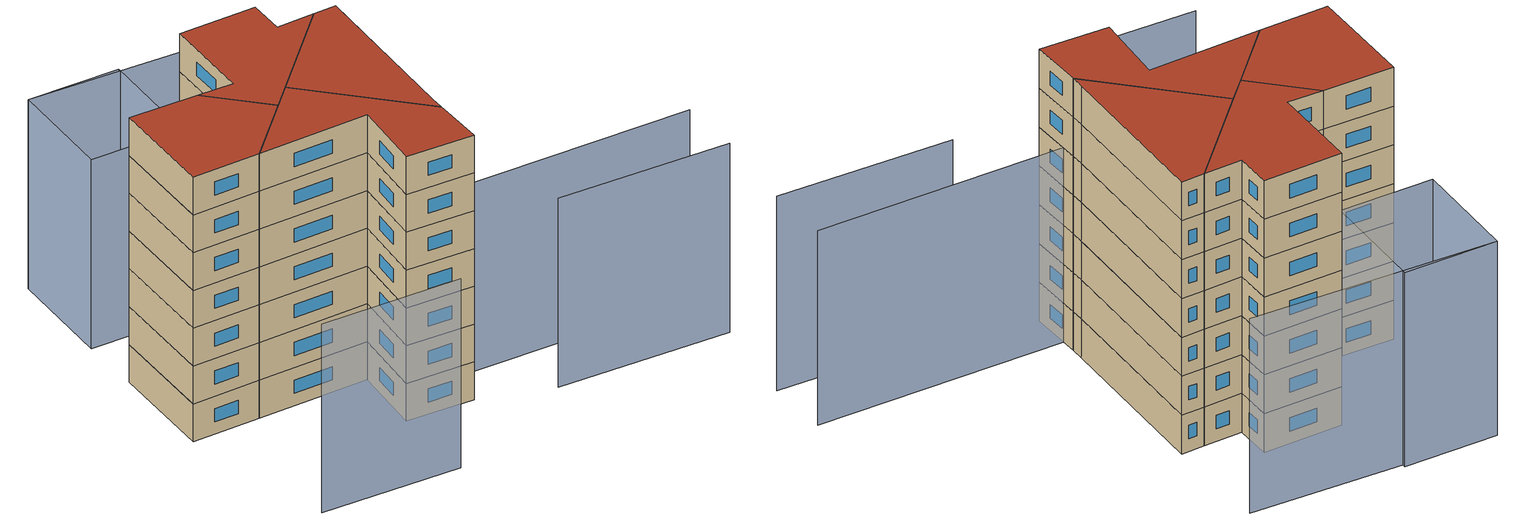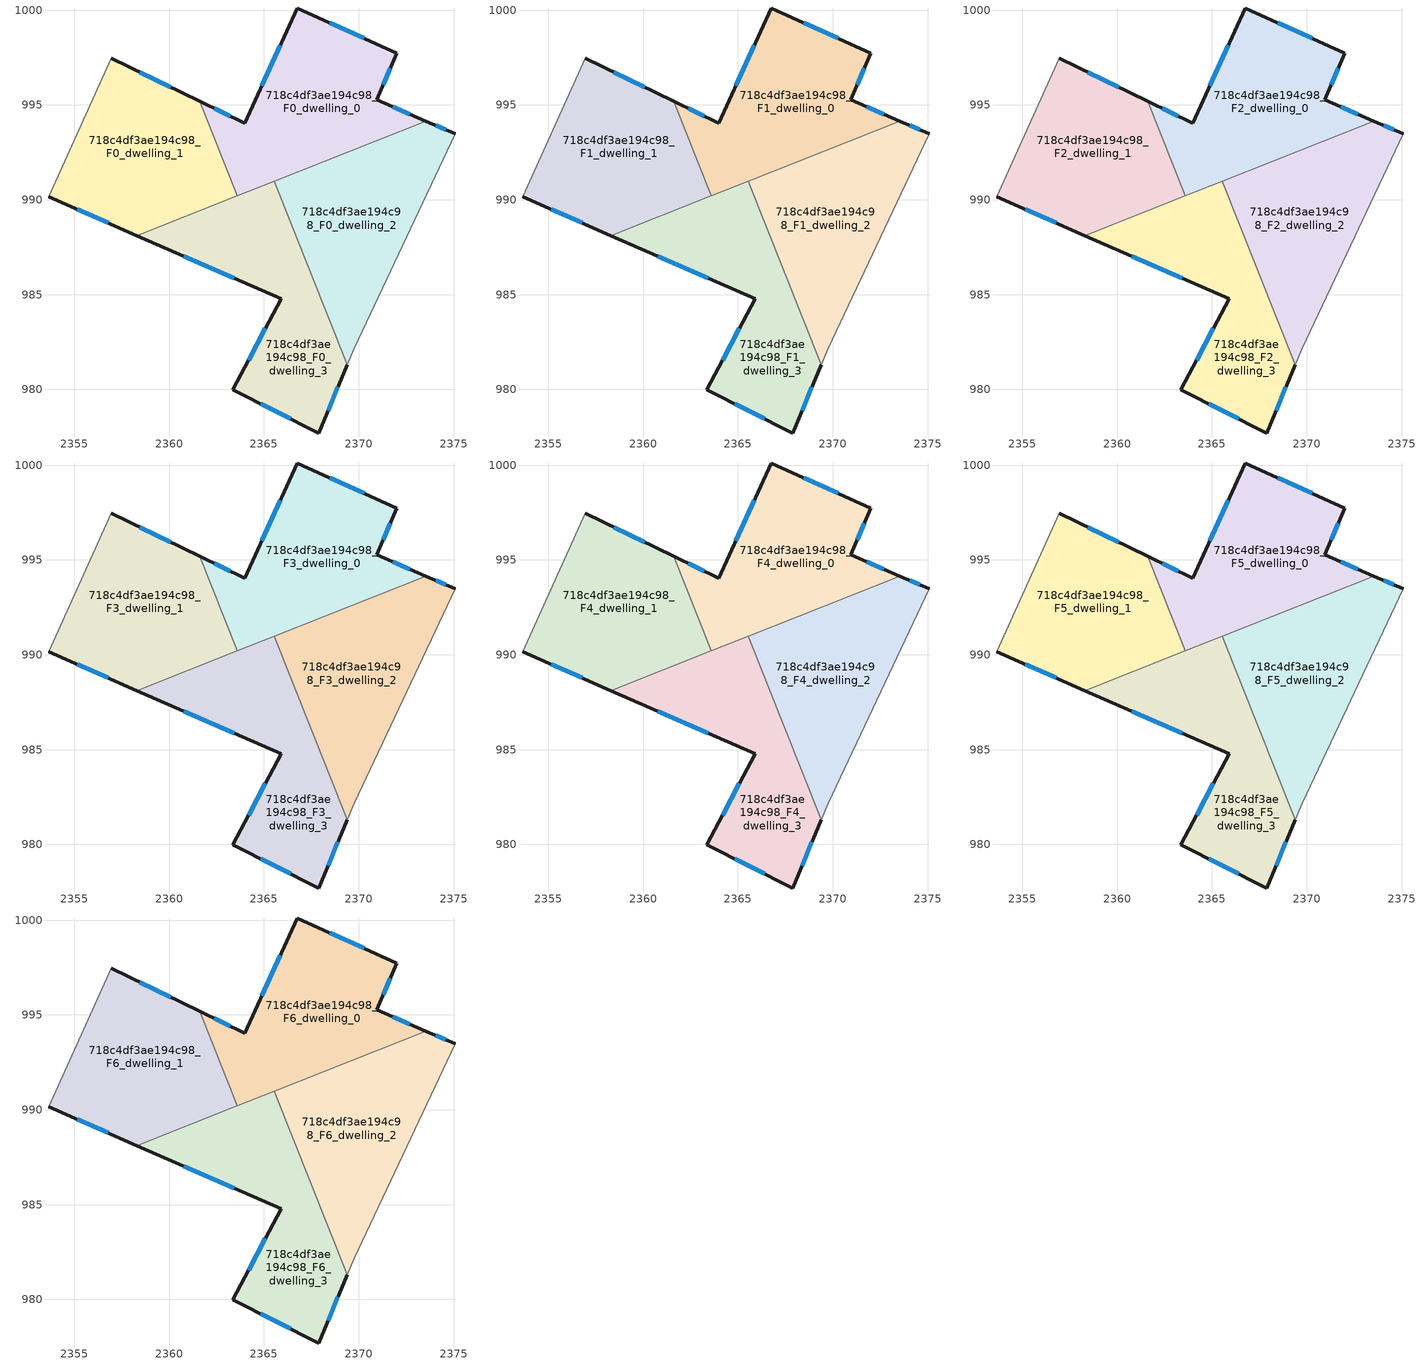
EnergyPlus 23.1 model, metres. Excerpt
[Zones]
718c4df3ae194c98_F0_dwelling_0
 floor ground (EU_floor_Construction): 2372.01,997.73 2370.95,995.27 2373.54,994.14 2363.58,990.2 2361.61,995.2 2363.99,994.04 2366.75,1000.11 z0
 wall outside (EU_wall_Construction): 2373.54,994.14 2370.95,995.27 2372.01,997.73 2366.75,1000.11 2363.99,994.04 2361.61,995.2 z0:3
 wall to 718c4df3ae194c98_F0_dwelling_1 (EU_wall_Construction): 2361.61,995.2 2363.58,990.2 z0:3
 wall to 718c4df3ae194c98_F0_dwelling_2 (EU_wall_Construction): 2365.55,990.98 2373.54,994.14 z0:3
 wall to 718c4df3ae194c98_F0_dwelling_3 (EU_wall_Construction): 2363.58,990.2 2365.55,990.98 z0:3
 window (EU_Window_Construction): 2370.3,998.51 2368.46,999.34 / 2371.3,996.07 2371.67,996.93 / 2372.7,994.51 2371.79,994.91 / 2363.22,994.42 2362.38,994.82 / 2365.85,998.14 2364.89,996.02 z0.98:2.02
718c4df3ae194c98_F0_dwelling_1
 floor ground (EU_floor_Construction): 2361.61,995.2 2363.58,990.2 2358.31,988.12 2353.65,990.16 2356.95,997.45 z0
 wall outside (EU_wall_Construction): 2353.65,990.16 2358.31,988.12 / 2361.61,995.2 2356.95,997.45 z0:3
 wall adiabatic (EU_wall_Construction): 2356.95,997.45 2353.65,990.16 z0:3
 wall to 718c4df3ae194c98_F0_dwelling_3 (EU_wall_Construction): 2358.31,988.12 2363.58,990.2 z0:3
 window (EU_Window_Construction): 2355.17,989.5 2356.79,988.78 / 2360.09,995.93 2358.47,996.72 z0.98:2.02
718c4df3ae194c98_F0_dwelling_2
 floor ground (EU_floor_Construction): 2375.09,993.47 2369.75,982.18 2369.39,981.3 2365.55,990.98 2373.54,994.14 z0
 wall outside (EU_wall_Construction): 2375.09,993.47 2373.54,994.14 z0:3
 wall adiabatic (EU_wall_Construction): 2369.39,981.3 2369.75,982.18 2375.09,993.47 z0:3
 wall to 718c4df3ae194c98_F0_dwelling_3 (EU_wall_Construction): 2365.55,990.98 2369.39,981.3 z0:3
 window (EU_Window_Construction): 2374.59,993.69 2374.05,993.93 z0.98:2.02
718c4df3ae194c98_F0_dwelling_3
 floor ground (EU_floor_Construction): 2365.55,990.98 2369.39,981.3 2367.9,977.7 2363.36,979.98 2365.91,984.77 2358.31,988.12 z0
 wall outside (EU_wall_Construction): 2358.31,988.12 2365.91,984.77 2363.36,979.98 2367.9,977.7 2369.39,981.3 z0:3
 window (EU_Window_Construction): 2368.38,978.87 2368.9,980.13 / 2364.84,979.24 2366.43,978.44 / 2365.08,983.21 2364.19,981.54 / 2360.78,987.03 2363.44,985.86 z0.98:2.02
718c4df3ae194c98_F1_dwelling_0
 floor to 718c4df3ae194c98_F0_dwelling_0 (EU_floor_Construction): 2372.01,997.73 2370.95,995.27 2373.54,994.14 2363.58,990.2 2361.61,995.2 2363.99,994.04 2366.75,1000.11 z3
 wall outside (EU_wall_Construction): 2373.54,994.14 2370.95,995.27 2372.01,997.73 2366.75,1000.11 2363.99,994.04 2361.61,995.2 z3:6
 wall to 718c4df3ae194c98_F1_dwelling_1 (EU_wall_Construction): 2361.61,995.2 2363.58,990.2 z3:6
 wall to 718c4df3ae194c98_F1_dwelling_2 (EU_wall_Construction): 2365.55,990.98 2373.54,994.14 z3:6
 wall to 718c4df3ae194c98_F1_dwelling_3 (EU_wall_Construction): 2363.58,990.2 2365.55,990.98 z3:6
 window (EU_Window_Construction): 2370.3,998.51 2368.46,999.34 / 2371.3,996.07 2371.67,996.93 / 2372.7,994.51 2371.79,994.91 / 2363.22,994.42 2362.38,994.82 / 2365.85,998.14 2364.89,996.02 z3.98:5.02
718c4df3ae194c98_F1_dwelling_1
 floor to 718c4df3ae194c98_F0_dwelling_1 (EU_floor_Construction): 2361.61,995.2 2363.58,990.2 2358.31,988.12 2353.65,990.16 2356.95,997.45 z3
 wall outside (EU_wall_Construction): 2353.65,990.16 2358.31,988.12 / 2361.61,995.2 2356.95,997.45 z3:6
 wall adiabatic (EU_wall_Construction): 2356.95,997.45 2353.65,990.16 z3:6
 wall to 718c4df3ae194c98_F1_dwelling_3 (EU_wall_Construction): 2358.31,988.12 2363.58,990.2 z3:6
 window (EU_Window_Construction): 2355.17,989.5 2356.79,988.78 / 2360.09,995.93 2358.47,996.72 z3.98:5.02
718c4df3ae194c98_F1_dwelling_2
 floor to 718c4df3ae194c98_F0_dwelling_2 (EU_floor_Construction): 2375.09,993.47 2369.75,982.18 2369.39,981.3 2365.55,990.98 2373.54,994.14 z3
 wall outside (EU_wall_Construction): 2375.09,993.47 2373.54,994.14 z3:6
 wall adiabatic (EU_wall_Construction): 2369.39,981.3 2369.75,982.18 2375.09,993.47 z3:6
 wall to 718c4df3ae194c98_F1_dwelling_3 (EU_wall_Construction): 2365.55,990.98 2369.39,981.3 z3:6
 window (EU_Window_Construction): 2374.59,993.69 2374.05,993.93 z3.98:5.02
718c4df3ae194c98_F1_dwelling_3
 floor to 718c4df3ae194c98_F0_dwelling_3 (EU_floor_Construction): 2365.55,990.98 2369.39,981.3 2367.9,977.7 2363.36,979.98 2365.91,984.77 2358.31,988.12 z3
 wall outside (EU_wall_Construction): 2358.31,988.12 2365.91,984.77 2363.36,979.98 2367.9,977.7 2369.39,981.3 z3:6
 window (EU_Window_Construction): 2368.38,978.87 2368.9,980.13 / 2364.84,979.24 2366.43,978.44 / 2365.08,983.21 2364.19,981.54 / 2360.78,987.03 2363.44,985.86 z3.98:5.02
718c4df3ae194c98_F2_dwelling_0
 floor to 718c4df3ae194c98_F1_dwelling_0 (EU_floor_Construction): 2372.01,997.73 2370.95,995.27 2373.54,994.14 2363.58,990.2 2361.61,995.2 2363.99,994.04 2366.75,1000.11 z6
 wall outside (EU_wall_Construction): 2373.54,994.14 2370.95,995.27 2372.01,997.73 2366.75,1000.11 2363.99,994.04 2361.61,995.2 z6:9
 wall to 718c4df3ae194c98_F2_dwelling_1 (EU_wall_Construction): 2361.61,995.2 2363.58,990.2 z6:9
 wall to 718c4df3ae194c98_F2_dwelling_2 (EU_wall_Construction): 2365.55,990.98 2373.54,994.14 z6:9
 wall to 718c4df3ae194c98_F2_dwelling_3 (EU_wall_Construction): 2363.58,990.2 2365.55,990.98 z6:9
 window (EU_Window_Construction): 2370.3,998.51 2368.46,999.34 / 2371.3,996.07 2371.67,996.93 / 2372.7,994.51 2371.79,994.91 / 2363.22,994.42 2362.38,994.82 / 2365.85,998.14 2364.89,996.02 z6.98:8.02
718c4df3ae194c98_F2_dwelling_1
 floor to 718c4df3ae194c98_F1_dwelling_1 (EU_floor_Construction): 2361.61,995.2 2363.58,990.2 2358.31,988.12 2353.65,990.16 2356.95,997.45 z6
 wall outside (EU_wall_Construction): 2353.65,990.16 2358.31,988.12 / 2361.61,995.2 2356.95,997.45 z6:9
 wall adiabatic (EU_wall_Construction): 2356.95,997.45 2353.65,990.16 z6:9
 wall to 718c4df3ae194c98_F2_dwelling_3 (EU_wall_Construction): 2358.31,988.12 2363.58,990.2 z6:9
 window (EU_Window_Construction): 2355.17,989.5 2356.79,988.78 / 2360.09,995.93 2358.47,996.72 z6.98:8.02
718c4df3ae194c98_F2_dwelling_2
 floor to 718c4df3ae194c98_F1_dwelling_2 (EU_floor_Construction): 2375.09,993.47 2369.75,982.18 2369.39,981.3 2365.55,990.98 2373.54,994.14 z6
 wall outside (EU_wall_Construction): 2375.09,993.47 2373.54,994.14 z6:9
 wall adiabatic (EU_wall_Construction): 2369.39,981.3 2369.75,982.18 2375.09,993.47 z6:9
 wall to 718c4df3ae194c98_F2_dwelling_3 (EU_wall_Construction): 2365.55,990.98 2369.39,981.3 z6:9
 window (EU_Window_Construction): 2374.59,993.69 2374.05,993.93 z6.98:8.02
718c4df3ae194c98_F2_dwelling_3
 floor to 718c4df3ae194c98_F1_dwelling_3 (EU_floor_Construction): 2365.55,990.98 2369.39,981.3 2367.9,977.7 2363.36,979.98 2365.91,984.77 2358.31,988.12 z6
 wall outside (EU_wall_Construction): 2358.31,988.12 2365.91,984.77 2363.36,979.98 2367.9,977.7 2369.39,981.3 z6:9
 window (EU_Window_Construction): 2368.38,978.87 2368.9,980.13 / 2364.84,979.24 2366.43,978.44 / 2365.08,983.21 2364.19,981.54 / 2360.78,987.03 2363.44,985.86 z6.98:8.02
718c4df3ae194c98_F3_dwelling_0
 floor to 718c4df3ae194c98_F2_dwelling_0 (EU_floor_Construction): 2372.01,997.73 2370.95,995.27 2373.54,994.14 2363.58,990.2 2361.61,995.2 2363.99,994.04 2366.75,1000.11 z9
 wall outside (EU_wall_Construction): 2373.54,994.14 2370.95,995.27 2372.01,997.73 2366.75,1000.11 2363.99,994.04 2361.61,995.2 z9:12
 wall to 718c4df3ae194c98_F3_dwelling_1 (EU_wall_Construction): 2361.61,995.2 2363.58,990.2 z9:12
 wall to 718c4df3ae194c98_F3_dwelling_2 (EU_wall_Construction): 2365.55,990.98 2373.54,994.14 z9:12
 wall to 718c4df3ae194c98_F3_dwelling_3 (EU_wall_Construction): 2363.58,990.2 2365.55,990.98 z9:12
 window (EU_Window_Construction): 2370.3,998.51 2368.46,999.34 / 2371.3,996.07 2371.67,996.93 / 2372.7,994.51 2371.79,994.91 / 2363.22,994.42 2362.38,994.82 / 2365.85,998.14 2364.89,996.02 z9.98:11.02
718c4df3ae194c98_F3_dwelling_1
 floor to 718c4df3ae194c98_F2_dwelling_1 (EU_floor_Construction): 2361.61,995.2 2363.58,990.2 2358.31,988.12 2353.65,990.16 2356.95,997.45 z9
 wall outside (EU_wall_Construction): 2353.65,990.16 2358.31,988.12 / 2361.61,995.2 2356.95,997.45 z9:12
 wall adiabatic (EU_wall_Construction): 2356.95,997.45 2353.65,990.16 z9:12
 wall to 718c4df3ae194c98_F3_dwelling_3 (EU_wall_Construction): 2358.31,988.12 2363.58,990.2 z9:12
 window (EU_Window_Construction): 2355.17,989.5 2356.79,988.78 / 2360.09,995.93 2358.47,996.72 z9.98:11.02
718c4df3ae194c98_F3_dwelling_2
 floor to 718c4df3ae194c98_F2_dwelling_2 (EU_floor_Construction): 2375.09,993.47 2369.75,982.18 2369.39,981.3 2365.55,990.98 2373.54,994.14 z9
 wall outside (EU_wall_Construction): 2375.09,993.47 2373.54,994.14 z9:12
 wall adiabatic (EU_wall_Construction): 2369.39,981.3 2369.75,982.18 2375.09,993.47 z9:12
 wall to 718c4df3ae194c98_F3_dwelling_3 (EU_wall_Construction): 2365.55,990.98 2369.39,981.3 z9:12
 window (EU_Window_Construction): 2374.59,993.69 2374.05,993.93 z9.98:11.02
718c4df3ae194c98_F3_dwelling_3
 floor to 718c4df3ae194c98_F2_dwelling_3 (EU_floor_Construction): 2365.55,990.98 2369.39,981.3 2367.9,977.7 2363.36,979.98 2365.91,984.77 2358.31,988.12 z9
 wall outside (EU_wall_Construction): 2358.31,988.12 2365.91,984.77 2363.36,979.98 2367.9,977.7 2369.39,981.3 z9:12
 window (EU_Window_Construction): 2368.38,978.87 2368.9,980.13 / 2364.84,979.24 2366.43,978.44 / 2365.08,983.21 2364.19,981.54 / 2360.78,987.03 2363.44,985.86 z9.98:11.02
718c4df3ae194c98_F4_dwelling_0
 floor to 718c4df3ae194c98_F3_dwelling_0 (EU_floor_Construction): 2372.01,997.73 2370.95,995.27 2373.54,994.14 2363.58,990.2 2361.61,995.2 2363.99,994.04 2366.75,1000.11 z12
 wall outside (EU_wall_Construction): 2373.54,994.14 2370.95,995.27 2372.01,997.73 2366.75,1000.11 2363.99,994.04 2361.61,995.2 z12:15
 wall to 718c4df3ae194c98_F4_dwelling_1 (EU_wall_Construction): 2361.61,995.2 2363.58,990.2 z12:15
 wall to 718c4df3ae194c98_F4_dwelling_2 (EU_wall_Construction): 2365.55,990.98 2373.54,994.14 z12:15
 wall to 718c4df3ae194c98_F4_dwelling_3 (EU_wall_Construction): 2363.58,990.2 2365.55,990.98 z12:15
 window (EU_Window_Construction): 2370.3,998.51 2368.46,999.34 / 2371.3,996.07 2371.67,996.93 / 2372.7,994.51 2371.79,994.91 / 2363.22,994.42 2362.38,994.82 / 2365.85,998.14 2364.89,996.02 z12.98:14.02
718c4df3ae194c98_F4_dwelling_1
 floor to 718c4df3ae194c98_F3_dwelling_1 (EU_floor_Construction): 2361.61,995.2 2363.58,990.2 2358.31,988.12 2353.65,990.16 2356.95,997.45 z12
 wall outside (EU_wall_Construction): 2353.65,990.16 2358.31,988.12 / 2361.61,995.2 2356.95,997.45 z12:15
 wall adiabatic (EU_wall_Construction): 2356.95,997.45 2353.65,990.16 z12:15
 wall to 718c4df3ae194c98_F4_dwelling_3 (EU_wall_Construction): 2358.31,988.12 2363.58,990.2 z12:15
 window (EU_Window_Construction): 2355.17,989.5 2356.79,988.78 / 2360.09,995.93 2358.47,996.72 z12.98:14.02
718c4df3ae194c98_F4_dwelling_2
 floor to 718c4df3ae194c98_F3_dwelling_2 (EU_floor_Construction): 2375.09,993.47 2369.75,982.18 2369.39,981.3 2365.55,990.98 2373.54,994.14 z12
 wall outside (EU_wall_Construction): 2375.09,993.47 2373.54,994.14 z12:15
 wall adiabatic (EU_wall_Construction): 2369.39,981.3 2369.75,982.18 2375.09,993.47 z12:15
 wall to 718c4df3ae194c98_F4_dwelling_3 (EU_wall_Construction): 2365.55,990.98 2369.39,981.3 z12:15
 window (EU_Window_Construction): 2374.59,993.69 2374.05,993.93 z12.98:14.02
718c4df3ae194c98_F4_dwelling_3
 floor to 718c4df3ae194c98_F3_dwelling_3 (EU_floor_Construction): 2365.55,990.98 2369.39,981.3 2367.9,977.7 2363.36,979.98 2365.91,984.77 2358.31,988.12 z12
 wall outside (EU_wall_Construction): 2358.31,988.12 2365.91,984.77 2363.36,979.98 2367.9,977.7 2369.39,981.3 z12:15
 window (EU_Window_Construction): 2368.38,978.87 2368.9,980.13 / 2364.84,979.24 2366.43,978.44 / 2365.08,983.21 2364.19,981.54 / 2360.78,987.03 2363.44,985.86 z12.98:14.02
718c4df3ae194c98_F5_dwelling_0
 floor to 718c4df3ae194c98_F4_dwelling_0 (EU_floor_Construction): 2372.01,997.73 2370.95,995.27 2373.54,994.14 2363.58,990.2 2361.61,995.2 2363.99,994.04 2366.75,1000.11 z15
 wall outside (EU_wall_Construction): 2373.54,994.14 2370.95,995.27 2372.01,997.73 2366.75,1000.11 2363.99,994.04 2361.61,995.2 z15:18
 wall to 718c4df3ae194c98_F5_dwelling_1 (EU_wall_Construction): 2361.61,995.2 2363.58,990.2 z15:18
 wall to 718c4df3ae194c98_F5_dwelling_2 (EU_wall_Construction): 2365.55,990.98 2373.54,994.14 z15:18
 wall to 718c4df3ae194c98_F5_dwelling_3 (EU_wall_Construction): 2363.58,990.2 2365.55,990.98 z15:18
 window (EU_Window_Construction): 2370.3,998.51 2368.46,999.34 / 2371.3,996.07 2371.67,996.93 / 2372.7,994.51 2371.79,994.91 / 2363.22,994.42 2362.38,994.82 / 2365.85,998.14 2364.89,996.02 z15.98:17.02
718c4df3ae194c98_F5_dwelling_1
 floor to 718c4df3ae194c98_F4_dwelling_1 (EU_floor_Construction): 2361.61,995.2 2363.58,990.2 2358.31,988.12 2353.65,990.16 2356.95,997.45 z15
 wall outside (EU_wall_Construction): 2353.65,990.16 2358.31,988.12 / 2361.61,995.2 2356.95,997.45 z15:18
 wall adiabatic (EU_wall_Construction): 2356.95,997.45 2353.65,990.16 z15:18
 wall to 718c4df3ae194c98_F5_dwelling_3 (EU_wall_Construction): 2358.31,988.12 2363.58,990.2 z15:18
 window (EU_Window_Construction): 2355.17,989.5 2356.79,988.78 / 2360.09,995.93 2358.47,996.72 z15.98:17.02
718c4df3ae194c98_F5_dwelling_2
 floor to 718c4df3ae194c98_F4_dwelling_2 (EU_floor_Construction): 2375.09,993.47 2369.75,982.18 2369.39,981.3 2365.55,990.98 2373.54,994.14 z15
 wall outside (EU_wall_Construction): 2375.09,993.47 2373.54,994.14 z15:18
 wall adiabatic (EU_wall_Construction): 2369.39,981.3 2369.75,982.18 2375.09,993.47 z15:18
 wall to 718c4df3ae194c98_F5_dwelling_3 (EU_wall_Construction): 2365.55,990.98 2369.39,981.3 z15:18
 window (EU_Window_Construction): 2374.59,993.69 2374.05,993.93 z15.98:17.02
718c4df3ae194c98_F5_dwelling_3
 floor to 718c4df3ae194c98_F4_dwelling_3 (EU_floor_Construction): 2365.55,990.98 2369.39,981.3 2367.9,977.7 2363.36,979.98 2365.91,984.77 2358.31,988.12 z15
 wall outside (EU_wall_Construction): 2358.31,988.12 2365.91,984.77 2363.36,979.98 2367.9,977.7 2369.39,981.3 z15:18
 window (EU_Window_Construction): 2368.38,978.87 2368.9,980.13 / 2364.84,979.24 2366.43,978.44 / 2365.08,983.21 2364.19,981.54 / 2360.78,987.03 2363.44,985.86 z15.98:17.02
718c4df3ae194c98_F6_dwelling_0
 floor to 718c4df3ae194c98_F5_dwelling_0 (EU_floor_Construction): 2372.01,997.73 2370.95,995.27 2373.54,994.14 2363.58,990.2 2361.61,995.2 2363.99,994.04 2366.75,1000.11 z18
 wall outside (EU_wall_Construction): 2373.54,994.14 2370.95,995.27 2372.01,997.73 2366.75,1000.11 2363.99,994.04 2361.61,995.2 z18:21
 wall to 718c4df3ae194c98_F6_dwelling_1 (EU_wall_Construction): 2361.61,995.2 2363.58,990.2 z18:21
 wall to 718c4df3ae194c98_F6_dwelling_2 (EU_wall_Construction): 2365.55,990.98 2373.54,994.14 z18:21
 wall to 718c4df3ae194c98_F6_dwelling_3 (EU_wall_Construction): 2363.58,990.2 2365.55,990.98 z18:21
 window (EU_Window_Construction): 2370.3,998.51 2368.46,999.34 / 2371.3,996.07 2371.67,996.93 / 2372.7,994.51 2371.79,994.91 / 2363.22,994.42 2362.38,994.82 / 2365.85,998.14 2364.89,996.02 z18.98:20.02
 roof outside (EU_roof_Construction): 2373.54,994.14 2370.95,995.27 2372.01,997.73 2366.75,1000.11 2363.99,994.04 2361.61,995.2 2363.58,990.2 z21
718c4df3ae194c98_F6_dwelling_1
 floor to 718c4df3ae194c98_F5_dwelling_1 (EU_floor_Construction): 2361.61,995.2 2363.58,990.2 2358.31,988.12 2353.65,990.16 2356.95,997.45 z18
 wall outside (EU_wall_Construction): 2353.65,990.16 2358.31,988.12 / 2361.61,995.2 2356.95,997.45 z18:21
 wall adiabatic (EU_wall_Construction): 2356.95,997.45 2353.65,990.16 z18:21
 wall to 718c4df3ae194c98_F6_dwelling_3 (EU_wall_Construction): 2358.31,988.12 2363.58,990.2 z18:21
 window (EU_Window_Construction): 2355.17,989.5 2356.79,988.78 / 2360.09,995.93 2358.47,996.72 z18.98:20.02
 roof outside (EU_roof_Construction): 2363.58,990.2 2361.61,995.2 2356.95,997.45 2353.65,990.16 2358.31,988.12 z21
718c4df3ae194c98_F6_dwelling_2
 floor to 718c4df3ae194c98_F5_dwelling_2 (EU_floor_Construction): 2375.09,993.47 2369.75,982.18 2369.39,981.3 2365.55,990.98 2373.54,994.14 z18
 wall outside (EU_wall_Construction): 2375.09,993.47 2373.54,994.14 z18:21
 wall adiabatic (EU_wall_Construction): 2369.39,981.3 2369.75,982.18 2375.09,993.47 z18:21
 wall to 718c4df3ae194c98_F6_dwelling_3 (EU_wall_Construction): 2365.55,990.98 2369.39,981.3 z18:21
 window (EU_Window_Construction): 2374.59,993.69 2374.05,993.93 z18.98:20.02
 roof outside (EU_roof_Construction): 2369.75,982.18 2375.09,993.47 2373.54,994.14 2365.55,990.98 2369.39,981.3 z21
718c4df3ae194c98_F6_dwelling_3
 floor to 718c4df3ae194c98_F5_dwelling_3 (EU_floor_Construction): 2365.55,990.98 2369.39,981.3 2367.9,977.7 2363.36,979.98 2365.91,984.77 2358.31,988.12 z18
 wall outside (EU_wall_Construction): 2358.31,988.12 2365.91,984.77 2363.36,979.98 2367.9,977.7 2369.39,981.3 z18:21
 window (EU_Window_Construction): 2368.38,978.87 2368.9,980.13 / 2364.84,979.24 2366.43,978.44 / 2365.08,983.21 2364.19,981.54 / 2360.78,987.03 2363.44,985.86 z18.98:20.02
 roof outside (EU_roof_Construction): 2367.9,977.7 2369.39,981.3 2365.55,990.98 2358.31,988.12 2365.91,984.77 2363.36,979.98 z21
shading: 2372.16,973.95 2383.63,968.21 / 2351.6,978.66 2360.95,974.04 / 2385.36,972.53 2368.88,980.33 / 2378.1,1000.73 2362.15,1008.91 / 2362.15,1008.91 2368.35,1006 / 2368.35,1006 2364.94,998.74 / 2364.94,998.74 2358.74,1001.65 / 2358.74,1001.65 2362.15,1008.91 z0:15
[Building]
EU S2 Campaign: North Axis=0; Terrain=City; Solar Distribution=FullExterior
[Site:Location]
Bologna: Latitude=44.5; Longitude=11.25; Time Zone=1; Elevation=37
[SizingPeriod:WeatherFileDays]
AnnualSizingPeriod: Begin Month=1; Begin Day of Month=1; End Month=12; End Day of Month=31; Day of Week for Start Day=Monday; Use Weather File Daylight Saving Period=No; Use Weather File Rain and Snow Indicators=No
[MATERIAL]
EU_InternalMass_Material: Roughness=MediumRough; Thickness=0.1; Conductivity=1; Density=1800; Specific Heat=900; Thermal Absorptance=0.9; Solar Absorptance=0.7; Visible Absorptance=0.7
[MATERIAL:NOMASS] Roughness=MediumRough; Thermal Absorptance=0.9; Solar Absorptance=0.7; Visible Absorptance=0.7
Name | Thermal Resistance
EU_wall_NoMass | 0.905828
EU_roof_NoMass | 0.37593
EU_floor_NoMass | 0.67114
[WINDOWMATERIAL:SIMPLEGLAZINGSYSTEM]
EU_Window_SimpleGlazing: UFactor=4.52486; Solar Heat Gain Coefficient=0.85; Visible Transmittance=0.85
[CONSTRUCTION]
EU_wall_Construction: EU_wall_NoMass
EU_roof_Construction: EU_roof_NoMass
EU_floor_Construction: EU_floor_NoMass
EU_Window_Construction: EU_Window_SimpleGlazing
EU_InternalMass_Construction: EU_InternalMass_Material
[ZONE] Type=1; Multiplier=1; Ceiling Height=autocalculate; Floor Area=autocalculate; Part of Total Floor Area=Yes
Name | Volume
718c4df3ae194c98_F0_dwelling_0; 718c4df3ae194c98_F1_dwelling_0; 718c4df3ae194c98_F2_dwelling_0; 718c4df3ae194c98_F3_dwelling_0; 718c4df3ae194c98_F4_dwelling_0; 718c4df3ae194c98_F5_dwelling_0; 718c4df3ae194c98_F6_dwelling_0 | 167.372
718c4df3ae194c98_F0_dwelling_1 | 167.37
718c4df3ae194c98_F1_dwelling_1; 718c4df3ae194c98_F2_dwelling_1; 718c4df3ae194c98_F3_dwelling_1; 718c4df3ae194c98_F4_dwelling_1; 718c4df3ae194c98_F5_dwelling_1; 718c4df3ae194c98_F6_dwelling_1 | 167.371
718c4df3ae194c98_F0_dwelling_2; 718c4df3ae194c98_F1_dwelling_2; 718c4df3ae194c98_F2_dwelling_2; 718c4df3ae194c98_F3_dwelling_2; 718c4df3ae194c98_F4_dwelling_2; 718c4df3ae194c98_F5_dwelling_2; 718c4df3ae194c98_F6_dwelling_2 | 167.382
718c4df3ae194c98_F0_dwelling_3 | 167.368
718c4df3ae194c98_F1_dwelling_3; 718c4df3ae194c98_F2_dwelling_3; 718c4df3ae194c98_F3_dwelling_3; 718c4df3ae194c98_F4_dwelling_3; 718c4df3ae194c98_F5_dwelling_3; 718c4df3ae194c98_F6_dwelling_3 | 167.369
[INTERNALMASS] Construction=EU_InternalMass_Construction
Name | Zone or ZoneList | Surface Area
718c4df3ae194c98_F0_dwelling_0_EU_InternalMass | 718c4df3ae194c98_F0_dwelling_0 | 55.7909
718c4df3ae194c98_F0_dwelling_1_EU_InternalMass | 718c4df3ae194c98_F0_dwelling_1 | 55.7906
718c4df3ae194c98_F0_dwelling_2_EU_InternalMass | 718c4df3ae194c98_F0_dwelling_2 | 55.7933
718c4df3ae194c98_F0_dwelling_3_EU_InternalMass | 718c4df3ae194c98_F0_dwelling_3 | 55.791
718c4df3ae194c98_F1_dwelling_0_EU_InternalMass | 718c4df3ae194c98_F1_dwelling_0 | 55.7909
718c4df3ae194c98_F1_dwelling_1_EU_InternalMass | 718c4df3ae194c98_F1_dwelling_1 | 55.7906
718c4df3ae194c98_F1_dwelling_2_EU_InternalMass | 718c4df3ae194c98_F1_dwelling_2 | 55.7933
718c4df3ae194c98_F1_dwelling_3_EU_InternalMass | 718c4df3ae194c98_F1_dwelling_3 | 55.791
718c4df3ae194c98_F2_dwelling_0_EU_InternalMass | 718c4df3ae194c98_F2_dwelling_0 | 55.7909
718c4df3ae194c98_F2_dwelling_1_EU_InternalMass | 718c4df3ae194c98_F2_dwelling_1 | 55.7906
718c4df3ae194c98_F2_dwelling_2_EU_InternalMass | 718c4df3ae194c98_F2_dwelling_2 | 55.7933
718c4df3ae194c98_F2_dwelling_3_EU_InternalMass | 718c4df3ae194c98_F2_dwelling_3 | 55.791
718c4df3ae194c98_F3_dwelling_0_EU_InternalMass | 718c4df3ae194c98_F3_dwelling_0 | 55.7909
718c4df3ae194c98_F3_dwelling_1_EU_InternalMass | 718c4df3ae194c98_F3_dwelling_1 | 55.7906
718c4df3ae194c98_F3_dwelling_2_EU_InternalMass | 718c4df3ae194c98_F3_dwelling_2 | 55.7933
718c4df3ae194c98_F3_dwelling_3_EU_InternalMass | 718c4df3ae194c98_F3_dwelling_3 | 55.791
718c4df3ae194c98_F4_dwelling_0_EU_InternalMass | 718c4df3ae194c98_F4_dwelling_0 | 55.7909
718c4df3ae194c98_F4_dwelling_1_EU_InternalMass | 718c4df3ae194c98_F4_dwelling_1 | 55.7906
718c4df3ae194c98_F4_dwelling_2_EU_InternalMass | 718c4df3ae194c98_F4_dwelling_2 | 55.7933
718c4df3ae194c98_F4_dwelling_3_EU_InternalMass | 718c4df3ae194c98_F4_dwelling_3 | 55.791
718c4df3ae194c98_F5_dwelling_0_EU_InternalMass | 718c4df3ae194c98_F5_dwelling_0 | 55.7909
718c4df3ae194c98_F5_dwelling_1_EU_InternalMass | 718c4df3ae194c98_F5_dwelling_1 | 55.7906
718c4df3ae194c98_F5_dwelling_2_EU_InternalMass | 718c4df3ae194c98_F5_dwelling_2 | 55.7933
718c4df3ae194c98_F5_dwelling_3_EU_InternalMass | 718c4df3ae194c98_F5_dwelling_3 | 55.791
718c4df3ae194c98_F6_dwelling_0_EU_InternalMass | 718c4df3ae194c98_F6_dwelling_0 | 55.7909
718c4df3ae194c98_F6_dwelling_1_EU_InternalMass | 718c4df3ae194c98_F6_dwelling_1 | 55.7906
718c4df3ae194c98_F6_dwelling_2_EU_InternalMass | 718c4df3ae194c98_F6_dwelling_2 | 55.7933
718c4df3ae194c98_F6_dwelling_3_EU_InternalMass | 718c4df3ae194c98_F6_dwelling_3 | 55.791
[OTHEREQUIPMENT] Fuel Type=Electricity; Design Level Calculation Method=Watts/Area; Power per Zone Floor Area=1; Fraction Latent=0; Fraction Radiant=0; Fraction Lost=0; Carbon Dioxide Generation Rate=0; EndUse Subcategory=EU_Step8_InternalGains
Name | Zone or ZoneList or Space or SpaceList | Schedule
EU_Step8_InternalGain_718c4df3ae194c98_F0_dwelling_0_f000 | 718c4df3ae194c98_F0_dwelling_0 | EU_Step8_GainSchedule_718c4df3ae194c98_F0_dwelling_0_f000
EU_Step8_InternalGain_718c4df3ae194c98_F0_dwelling_1_f000 | 718c4df3ae194c98_F0_dwelling_1 | EU_Step8_GainSchedule_718c4df3ae194c98_F0_dwelling_1_f000
EU_Step8_InternalGain_718c4df3ae194c98_F0_dwelling_2_f000 | 718c4df3ae194c98_F0_dwelling_2 | EU_Step8_GainSchedule_718c4df3ae194c98_F0_dwelling_2_f000
EU_Step8_InternalGain_718c4df3ae194c98_F0_dwelling_3_f000 | 718c4df3ae194c98_F0_dwelling_3 | EU_Step8_GainSchedule_718c4df3ae194c98_F0_dwelling_3_f000
EU_Step8_InternalGain_718c4df3ae194c98_F1_dwelling_0_f000 | 718c4df3ae194c98_F1_dwelling_0 | EU_Step8_GainSchedule_718c4df3ae194c98_F1_dwelling_0_f000
EU_Step8_InternalGain_718c4df3ae194c98_F1_dwelling_1_f000 | 718c4df3ae194c98_F1_dwelling_1 | EU_Step8_GainSchedule_718c4df3ae194c98_F1_dwelling_1_f000
EU_Step8_InternalGain_718c4df3ae194c98_F1_dwelling_2_f000 | 718c4df3ae194c98_F1_dwelling_2 | EU_Step8_GainSchedule_718c4df3ae194c98_F1_dwelling_2_f000
EU_Step8_InternalGain_718c4df3ae194c98_F1_dwelling_3_f000 | 718c4df3ae194c98_F1_dwelling_3 | EU_Step8_GainSchedule_718c4df3ae194c98_F1_dwelling_3_f000
EU_Step8_InternalGain_718c4df3ae194c98_F2_dwelling_0_f000 | 718c4df3ae194c98_F2_dwelling_0 | EU_Step8_GainSchedule_718c4df3ae194c98_F2_dwelling_0_f000
EU_Step8_InternalGain_718c4df3ae194c98_F2_dwelling_1_f000 | 718c4df3ae194c98_F2_dwelling_1 | EU_Step8_GainSchedule_718c4df3ae194c98_F2_dwelling_1_f000
EU_Step8_InternalGain_718c4df3ae194c98_F2_dwelling_2_f000 | 718c4df3ae194c98_F2_dwelling_2 | EU_Step8_GainSchedule_718c4df3ae194c98_F2_dwelling_2_f000
EU_Step8_InternalGain_718c4df3ae194c98_F2_dwelling_3_f000 | 718c4df3ae194c98_F2_dwelling_3 | EU_Step8_GainSchedule_718c4df3ae194c98_F2_dwelling_3_f000
EU_Step8_InternalGain_718c4df3ae194c98_F3_dwelling_0_f000 | 718c4df3ae194c98_F3_dwelling_0 | EU_Step8_GainSchedule_718c4df3ae194c98_F3_dwelling_0_f000
EU_Step8_InternalGain_718c4df3ae194c98_F3_dwelling_1_f000 | 718c4df3ae194c98_F3_dwelling_1 | EU_Step8_GainSchedule_718c4df3ae194c98_F3_dwelling_1_f000
EU_Step8_InternalGain_718c4df3ae194c98_F3_dwelling_2_f000 | 718c4df3ae194c98_F3_dwelling_2 | EU_Step8_GainSchedule_718c4df3ae194c98_F3_dwelling_2_f000
EU_Step8_InternalGain_718c4df3ae194c98_F3_dwelling_3_f000 | 718c4df3ae194c98_F3_dwelling_3 | EU_Step8_GainSchedule_718c4df3ae194c98_F3_dwelling_3_f000
EU_Step8_InternalGain_718c4df3ae194c98_F4_dwelling_0_f000 | 718c4df3ae194c98_F4_dwelling_0 | EU_Step8_GainSchedule_718c4df3ae194c98_F4_dwelling_0_f000
EU_Step8_InternalGain_718c4df3ae194c98_F4_dwelling_1_f000 | 718c4df3ae194c98_F4_dwelling_1 | EU_Step8_GainSchedule_718c4df3ae194c98_F4_dwelling_1_f000
EU_Step8_InternalGain_718c4df3ae194c98_F4_dwelling_2_f000 | 718c4df3ae194c98_F4_dwelling_2 | EU_Step8_GainSchedule_718c4df3ae194c98_F4_dwelling_2_f000
EU_Step8_InternalGain_718c4df3ae194c98_F4_dwelling_3_f000 | 718c4df3ae194c98_F4_dwelling_3 | EU_Step8_GainSchedule_718c4df3ae194c98_F4_dwelling_3_f000
EU_Step8_InternalGain_718c4df3ae194c98_F5_dwelling_0_f000 | 718c4df3ae194c98_F5_dwelling_0 | EU_Step8_GainSchedule_718c4df3ae194c98_F5_dwelling_0_f000
EU_Step8_InternalGain_718c4df3ae194c98_F5_dwelling_1_f000 | 718c4df3ae194c98_F5_dwelling_1 | EU_Step8_GainSchedule_718c4df3ae194c98_F5_dwelling_1_f000
EU_Step8_InternalGain_718c4df3ae194c98_F5_dwelling_2_f000 | 718c4df3ae194c98_F5_dwelling_2 | EU_Step8_GainSchedule_718c4df3ae194c98_F5_dwelling_2_f000
EU_Step8_InternalGain_718c4df3ae194c98_F5_dwelling_3_f000 | 718c4df3ae194c98_F5_dwelling_3 | EU_Step8_GainSchedule_718c4df3ae194c98_F5_dwelling_3_f000
EU_Step8_InternalGain_718c4df3ae194c98_F6_dwelling_0_f000 | 718c4df3ae194c98_F6_dwelling_0 | EU_Step8_GainSchedule_718c4df3ae194c98_F6_dwelling_0_f000
EU_Step8_InternalGain_718c4df3ae194c98_F6_dwelling_1_f000 | 718c4df3ae194c98_F6_dwelling_1 | EU_Step8_GainSchedule_718c4df3ae194c98_F6_dwelling_1_f000
EU_Step8_InternalGain_718c4df3ae194c98_F6_dwelling_2_f000 | 718c4df3ae194c98_F6_dwelling_2 | EU_Step8_GainSchedule_718c4df3ae194c98_F6_dwelling_2_f000
EU_Step8_InternalGain_718c4df3ae194c98_F6_dwelling_3_f000 | 718c4df3ae194c98_F6_dwelling_3 | EU_Step8_GainSchedule_718c4df3ae194c98_F6_dwelling_3_f000
[ZONEVENTILATION:DESIGNFLOWRATE] Schedule=EU_AlwaysOn; Design Flow Rate Calculation Method=AirChanges/Hour; Air Changes per Hour=0.73129; Ventilation Type=Natural; Fan Pressure Rise=0; Fan Total Efficiency=1; Constant Term Coefficient=1; Temperature Term Coefficient=0; Velocity Term Coefficient=0; Velocity Squared Term Coefficient=0; Minimum Indoor Temperature=-100; Maximum Indoor Temperature=100; Delta Temperature=-100; Minimum Outdoor Temperature=-100; Maximum Outdoor Temperature=100; Maximum Wind Speed=40
Name | Zone or ZoneList or Space or SpaceList
EU_ConstantAir_718c4df3ae194c98_F0_dwelling_0 | 718c4df3ae194c98_F0_dwelling_0
EU_ConstantAir_718c4df3ae194c98_F0_dwelling_1 | 718c4df3ae194c98_F0_dwelling_1
EU_ConstantAir_718c4df3ae194c98_F0_dwelling_2 | 718c4df3ae194c98_F0_dwelling_2
EU_ConstantAir_718c4df3ae194c98_F0_dwelling_3 | 718c4df3ae194c98_F0_dwelling_3
EU_ConstantAir_718c4df3ae194c98_F1_dwelling_0 | 718c4df3ae194c98_F1_dwelling_0
EU_ConstantAir_718c4df3ae194c98_F1_dwelling_1 | 718c4df3ae194c98_F1_dwelling_1
EU_ConstantAir_718c4df3ae194c98_F1_dwelling_2 | 718c4df3ae194c98_F1_dwelling_2
EU_ConstantAir_718c4df3ae194c98_F1_dwelling_3 | 718c4df3ae194c98_F1_dwelling_3
EU_ConstantAir_718c4df3ae194c98_F2_dwelling_0 | 718c4df3ae194c98_F2_dwelling_0
EU_ConstantAir_718c4df3ae194c98_F2_dwelling_1 | 718c4df3ae194c98_F2_dwelling_1
EU_ConstantAir_718c4df3ae194c98_F2_dwelling_2 | 718c4df3ae194c98_F2_dwelling_2
EU_ConstantAir_718c4df3ae194c98_F2_dwelling_3 | 718c4df3ae194c98_F2_dwelling_3
EU_ConstantAir_718c4df3ae194c98_F3_dwelling_0 | 718c4df3ae194c98_F3_dwelling_0
EU_ConstantAir_718c4df3ae194c98_F3_dwelling_1 | 718c4df3ae194c98_F3_dwelling_1
EU_ConstantAir_718c4df3ae194c98_F3_dwelling_2 | 718c4df3ae194c98_F3_dwelling_2
EU_ConstantAir_718c4df3ae194c98_F3_dwelling_3 | 718c4df3ae194c98_F3_dwelling_3
EU_ConstantAir_718c4df3ae194c98_F4_dwelling_0 | 718c4df3ae194c98_F4_dwelling_0
EU_ConstantAir_718c4df3ae194c98_F4_dwelling_1 | 718c4df3ae194c98_F4_dwelling_1
EU_ConstantAir_718c4df3ae194c98_F4_dwelling_2 | 718c4df3ae194c98_F4_dwelling_2
EU_ConstantAir_718c4df3ae194c98_F4_dwelling_3 | 718c4df3ae194c98_F4_dwelling_3
EU_ConstantAir_718c4df3ae194c98_F5_dwelling_0 | 718c4df3ae194c98_F5_dwelling_0
EU_ConstantAir_718c4df3ae194c98_F5_dwelling_1 | 718c4df3ae194c98_F5_dwelling_1
EU_ConstantAir_718c4df3ae194c98_F5_dwelling_2 | 718c4df3ae194c98_F5_dwelling_2
EU_ConstantAir_718c4df3ae194c98_F5_dwelling_3 | 718c4df3ae194c98_F5_dwelling_3
EU_ConstantAir_718c4df3ae194c98_F6_dwelling_0 | 718c4df3ae194c98_F6_dwelling_0
EU_ConstantAir_718c4df3ae194c98_F6_dwelling_1 | 718c4df3ae194c98_F6_dwelling_1
EU_ConstantAir_718c4df3ae194c98_F6_dwelling_2 | 718c4df3ae194c98_F6_dwelling_2
EU_ConstantAir_718c4df3ae194c98_F6_dwelling_3 | 718c4df3ae194c98_F6_dwelling_3
[HVACTEMPLATE:THERMOSTAT] Constant Heating Setpoint=20; Constant Cooling Setpoint=50
EU_HeatOnly_718c4df3ae194c98_F0_dwelling_0; EU_HeatOnly_718c4df3ae194c98_F0_dwelling_1; EU_HeatOnly_718c4df3ae194c98_F0_dwelling_2; EU_HeatOnly_718c4df3ae194c98_F0_dwelling_3; EU_HeatOnly_718c4df3ae194c98_F1_dwelling_0; EU_HeatOnly_718c4df3ae194c98_F1_dwelling_1; EU_HeatOnly_718c4df3ae194c98_F1_dwelling_2; EU_HeatOnly_718c4df3ae194c98_F1_dwelling_3; EU_HeatOnly_718c4df3ae194c98_F2_dwelling_0; EU_HeatOnly_718c4df3ae194c98_F2_dwelling_1; EU_HeatOnly_718c4df3ae194c98_F2_dwelling_2; EU_HeatOnly_718c4df3ae194c98_F2_dwelling_3; EU_HeatOnly_718c4df3ae194c98_F3_dwelling_0; EU_HeatOnly_718c4df3ae194c98_F3_dwelling_1; EU_HeatOnly_718c4df3ae194c98_F3_dwelling_2; EU_HeatOnly_718c4df3ae194c98_F3_dwelling_3; EU_HeatOnly_718c4df3ae194c98_F4_dwelling_0; EU_HeatOnly_718c4df3ae194c98_F4_dwelling_1; EU_HeatOnly_718c4df3ae194c98_F4_dwelling_2; EU_HeatOnly_718c4df3ae194c98_F4_dwelling_3; EU_HeatOnly_718c4df3ae194c98_F5_dwelling_0; EU_HeatOnly_718c4df3ae194c98_F5_dwelling_1; EU_HeatOnly_718c4df3ae194c98_F5_dwelling_2; EU_HeatOnly_718c4df3ae194c98_F5_dwelling_3; EU_HeatOnly_718c4df3ae194c98_F6_dwelling_0; EU_HeatOnly_718c4df3ae194c98_F6_dwelling_1; EU_HeatOnly_718c4df3ae194c98_F6_dwelling_2; EU_HeatOnly_718c4df3ae194c98_F6_dwelling_3
[HVACTEMPLATE:ZONE:IDEALLOADSAIRSYSTEM] System Availability Schedule=EU_AlwaysOn; Maximum Heating Supply Air Temperature=50; Minimum Cooling Supply Air Temperature=13; Maximum Heating Supply Air Humidity Ratio=0.0156; Minimum Cooling Supply Air Humidity Ratio=0.0077; Heating Limit=NoLimit; Cooling Limit=NoLimit; Heating Availability Schedule=EU_AlwaysOn; Cooling Availability Schedule=EU_CoolingOff; Dehumidification Control Type=ConstantSensibleHeatRatio; Cooling Sensible Heat Ratio=0.7; Dehumidification Setpoint=60; Humidification Control Type=None; Humidification Setpoint=30; Outdoor Air Method=None; Outdoor Air Flow Rate per Person=0.00944; Outdoor Air Flow Rate per Zone Floor Area=0; Outdoor Air Flow Rate per Zone=0; Demand Controlled Ventilation Type=None; Outdoor Air Economizer Type=NoEconomizer; Heat Recovery Type=None; Sensible Heat Recovery Effectiveness=0.7; Latent Heat Recovery Effectiveness=0.65
Name | Template Thermostat
718c4df3ae194c98_F0_dwelling_0 | EU_HeatOnly_718c4df3ae194c98_F0_dwelling_0
718c4df3ae194c98_F0_dwelling_1 | EU_HeatOnly_718c4df3ae194c98_F0_dwelling_1
718c4df3ae194c98_F0_dwelling_2 | EU_HeatOnly_718c4df3ae194c98_F0_dwelling_2
718c4df3ae194c98_F0_dwelling_3 | EU_HeatOnly_718c4df3ae194c98_F0_dwelling_3
718c4df3ae194c98_F1_dwelling_0 | EU_HeatOnly_718c4df3ae194c98_F1_dwelling_0
718c4df3ae194c98_F1_dwelling_1 | EU_HeatOnly_718c4df3ae194c98_F1_dwelling_1
718c4df3ae194c98_F1_dwelling_2 | EU_HeatOnly_718c4df3ae194c98_F1_dwelling_2
718c4df3ae194c98_F1_dwelling_3 | EU_HeatOnly_718c4df3ae194c98_F1_dwelling_3
718c4df3ae194c98_F2_dwelling_0 | EU_HeatOnly_718c4df3ae194c98_F2_dwelling_0
718c4df3ae194c98_F2_dwelling_1 | EU_HeatOnly_718c4df3ae194c98_F2_dwelling_1
718c4df3ae194c98_F2_dwelling_2 | EU_HeatOnly_718c4df3ae194c98_F2_dwelling_2
718c4df3ae194c98_F2_dwelling_3 | EU_HeatOnly_718c4df3ae194c98_F2_dwelling_3
718c4df3ae194c98_F3_dwelling_0 | EU_HeatOnly_718c4df3ae194c98_F3_dwelling_0
718c4df3ae194c98_F3_dwelling_1 | EU_HeatOnly_718c4df3ae194c98_F3_dwelling_1
718c4df3ae194c98_F3_dwelling_2 | EU_HeatOnly_718c4df3ae194c98_F3_dwelling_2
718c4df3ae194c98_F3_dwelling_3 | EU_HeatOnly_718c4df3ae194c98_F3_dwelling_3
718c4df3ae194c98_F4_dwelling_0 | EU_HeatOnly_718c4df3ae194c98_F4_dwelling_0
718c4df3ae194c98_F4_dwelling_1 | EU_HeatOnly_718c4df3ae194c98_F4_dwelling_1
718c4df3ae194c98_F4_dwelling_2 | EU_HeatOnly_718c4df3ae194c98_F4_dwelling_2
718c4df3ae194c98_F4_dwelling_3 | EU_HeatOnly_718c4df3ae194c98_F4_dwelling_3
718c4df3ae194c98_F5_dwelling_0 | EU_HeatOnly_718c4df3ae194c98_F5_dwelling_0
718c4df3ae194c98_F5_dwelling_1 | EU_HeatOnly_718c4df3ae194c98_F5_dwelling_1
718c4df3ae194c98_F5_dwelling_2 | EU_HeatOnly_718c4df3ae194c98_F5_dwelling_2
718c4df3ae194c98_F5_dwelling_3 | EU_HeatOnly_718c4df3ae194c98_F5_dwelling_3
718c4df3ae194c98_F6_dwelling_0 | EU_HeatOnly_718c4df3ae194c98_F6_dwelling_0
718c4df3ae194c98_F6_dwelling_1 | EU_HeatOnly_718c4df3ae194c98_F6_dwelling_1
718c4df3ae194c98_F6_dwelling_2 | EU_HeatOnly_718c4df3ae194c98_F6_dwelling_2
718c4df3ae194c98_F6_dwelling_3 | EU_HeatOnly_718c4df3ae194c98_F6_dwelling_3
[SIZING:ZONE] Zone Cooling Design Supply Air Temperature Input Method=SupplyAirTemperature; Zone Cooling Design Supply Air Temperature=13; Zone Heating Design Supply Air Temperature Input Method=SupplyAirTemperature; Zone Heating Design Supply Air Temperature=50; Zone Cooling Design Supply Air Humidity Ratio=0.008; Zone Heating Design Supply Air Humidity Ratio=0.008; Cooling Design Air Flow Method=DesignDay; Cooling Design Air Flow Rate=0; Cooling Minimum Air Flow per Zone Floor Area=0.000762; Cooling Minimum Air Flow=0; Cooling Minimum Air Flow Fraction=0.2; Heating Design Air Flow Method=DesignDay; Heating Design Air Flow Rate=0; Heating Maximum Air Flow per Zone Floor Area=0.002032; Heating Maximum Air Flow=0.141576; Heating Maximum Air Flow Fraction=0.3; Account for Dedicated Outdoor Air System=No; Dedicated Outdoor Air System Control Strategy=NeutralSupplyAir; Dedicated Outdoor Air Low Setpoint Temperature for Design=autosize; Dedicated Outdoor Air High Setpoint Temperature for Design=autosize; Zone Load Sizing Method=Sensible Load Only No Latent Load; Zone Latent Cooling Design Supply Air Humidity Ratio Input Method=HumidityRatioDifference; Zone Cooling Design Supply Air Humidity Ratio Difference=0.005; Zone Latent Heating Design Supply Air Humidity Ratio Input Method=HumidityRatioDifference; Zone Humidification Design Supply Air Humidity Ratio Difference=0.005
718c4df3ae194c98_F0_dwelling_0; 718c4df3ae194c98_F0_dwelling_1; 718c4df3ae194c98_F0_dwelling_2; 718c4df3ae194c98_F0_dwelling_3; 718c4df3ae194c98_F1_dwelling_0; 718c4df3ae194c98_F1_dwelling_1; 718c4df3ae194c98_F1_dwelling_2; 718c4df3ae194c98_F1_dwelling_3; 718c4df3ae194c98_F2_dwelling_0; 718c4df3ae194c98_F2_dwelling_1; 718c4df3ae194c98_F2_dwelling_2; 718c4df3ae194c98_F2_dwelling_3; 718c4df3ae194c98_F3_dwelling_0; 718c4df3ae194c98_F3_dwelling_1; 718c4df3ae194c98_F3_dwelling_2; 718c4df3ae194c98_F3_dwelling_3; 718c4df3ae194c98_F4_dwelling_0; 718c4df3ae194c98_F4_dwelling_1; 718c4df3ae194c98_F4_dwelling_2; 718c4df3ae194c98_F4_dwelling_3; 718c4df3ae194c98_F5_dwelling_0; 718c4df3ae194c98_F5_dwelling_1; 718c4df3ae194c98_F5_dwelling_2; 718c4df3ae194c98_F5_dwelling_3; 718c4df3ae194c98_F6_dwelling_0; 718c4df3ae194c98_F6_dwelling_1; 718c4df3ae194c98_F6_dwelling_2; 718c4df3ae194c98_F6_dwelling_3
[SCHEDULE:CONSTANT]
Name | Hourly Value
EU_AlwaysOn | 1
EU_CoolingOff | 0
[SCHEDULE:FILE] Column Number=1; Rows to Skip at Top=0; Number of Hours of Data=8760; Column Separator=Comma; Interpolate to Timestep=No; Minutes per Item=60; Adjust Schedule for Daylight Savings=Yes
Name | File
EU_Step8_GainSchedule_718c4df3ae194c98_F0_dwelling_0_f000 | ../../schedules/718c4df3ae194c98/718c4df3ae194c98_F0_dwelling_0_f000_gain.csv
EU_Step8_GainSchedule_718c4df3ae194c98_F0_dwelling_1_f000 | ../../schedules/718c4df3ae194c98/718c4df3ae194c98_F0_dwelling_1_f000_gain.csv
EU_Step8_GainSchedule_718c4df3ae194c98_F0_dwelling_2_f000 | ../../schedules/718c4df3ae194c98/718c4df3ae194c98_F0_dwelling_2_f000_gain.csv
EU_Step8_GainSchedule_718c4df3ae194c98_F0_dwelling_3_f000 | ../../schedules/718c4df3ae194c98/718c4df3ae194c98_F0_dwelling_3_f000_gain.csv
EU_Step8_GainSchedule_718c4df3ae194c98_F1_dwelling_0_f000 | ../../schedules/718c4df3ae194c98/718c4df3ae194c98_F1_dwelling_0_f000_gain.csv
EU_Step8_GainSchedule_718c4df3ae194c98_F1_dwelling_1_f000 | ../../schedules/718c4df3ae194c98/718c4df3ae194c98_F1_dwelling_1_f000_gain.csv
EU_Step8_GainSchedule_718c4df3ae194c98_F1_dwelling_2_f000 | ../../schedules/718c4df3ae194c98/718c4df3ae194c98_F1_dwelling_2_f000_gain.csv
EU_Step8_GainSchedule_718c4df3ae194c98_F1_dwelling_3_f000 | ../../schedules/718c4df3ae194c98/718c4df3ae194c98_F1_dwelling_3_f000_gain.csv
EU_Step8_GainSchedule_718c4df3ae194c98_F2_dwelling_0_f000 | ../../schedules/718c4df3ae194c98/718c4df3ae194c98_F2_dwelling_0_f000_gain.csv
EU_Step8_GainSchedule_718c4df3ae194c98_F2_dwelling_1_f000 | ../../schedules/718c4df3ae194c98/718c4df3ae194c98_F2_dwelling_1_f000_gain.csv
EU_Step8_GainSchedule_718c4df3ae194c98_F2_dwelling_2_f000 | ../../schedules/718c4df3ae194c98/718c4df3ae194c98_F2_dwelling_2_f000_gain.csv
EU_Step8_GainSchedule_718c4df3ae194c98_F2_dwelling_3_f000 | ../../schedules/718c4df3ae194c98/718c4df3ae194c98_F2_dwelling_3_f000_gain.csv
EU_Step8_GainSchedule_718c4df3ae194c98_F3_dwelling_0_f000 | ../../schedules/718c4df3ae194c98/718c4df3ae194c98_F3_dwelling_0_f000_gain.csv
EU_Step8_GainSchedule_718c4df3ae194c98_F3_dwelling_1_f000 | ../../schedules/718c4df3ae194c98/718c4df3ae194c98_F3_dwelling_1_f000_gain.csv
EU_Step8_GainSchedule_718c4df3ae194c98_F3_dwelling_2_f000 | ../../schedules/718c4df3ae194c98/718c4df3ae194c98_F3_dwelling_2_f000_gain.csv
EU_Step8_GainSchedule_718c4df3ae194c98_F3_dwelling_3_f000 | ../../schedules/718c4df3ae194c98/718c4df3ae194c98_F3_dwelling_3_f000_gain.csv
EU_Step8_GainSchedule_718c4df3ae194c98_F4_dwelling_0_f000 | ../../schedules/718c4df3ae194c98/718c4df3ae194c98_F4_dwelling_0_f000_gain.csv
EU_Step8_GainSchedule_718c4df3ae194c98_F4_dwelling_1_f000 | ../../schedules/718c4df3ae194c98/718c4df3ae194c98_F4_dwelling_1_f000_gain.csv
EU_Step8_GainSchedule_718c4df3ae194c98_F4_dwelling_2_f000 | ../../schedules/718c4df3ae194c98/718c4df3ae194c98_F4_dwelling_2_f000_gain.csv
EU_Step8_GainSchedule_718c4df3ae194c98_F4_dwelling_3_f000 | ../../schedules/718c4df3ae194c98/718c4df3ae194c98_F4_dwelling_3_f000_gain.csv
EU_Step8_GainSchedule_718c4df3ae194c98_F5_dwelling_0_f000 | ../../schedules/718c4df3ae194c98/718c4df3ae194c98_F5_dwelling_0_f000_gain.csv
EU_Step8_GainSchedule_718c4df3ae194c98_F5_dwelling_1_f000 | ../../schedules/718c4df3ae194c98/718c4df3ae194c98_F5_dwelling_1_f000_gain.csv
EU_Step8_GainSchedule_718c4df3ae194c98_F5_dwelling_2_f000 | ../../schedules/718c4df3ae194c98/718c4df3ae194c98_F5_dwelling_2_f000_gain.csv
EU_Step8_GainSchedule_718c4df3ae194c98_F5_dwelling_3_f000 | ../../schedules/718c4df3ae194c98/718c4df3ae194c98_F5_dwelling_3_f000_gain.csv
EU_Step8_GainSchedule_718c4df3ae194c98_F6_dwelling_0_f000 | ../../schedules/718c4df3ae194c98/718c4df3ae194c98_F6_dwelling_0_f000_gain.csv
EU_Step8_GainSchedule_718c4df3ae194c98_F6_dwelling_1_f000 | ../../schedules/718c4df3ae194c98/718c4df3ae194c98_F6_dwelling_1_f000_gain.csv
EU_Step8_GainSchedule_718c4df3ae194c98_F6_dwelling_2_f000 | ../../schedules/718c4df3ae194c98/718c4df3ae194c98_F6_dwelling_2_f000_gain.csv
EU_Step8_GainSchedule_718c4df3ae194c98_F6_dwelling_3_f000 | ../../schedules/718c4df3ae194c98/718c4df3ae194c98_F6_dwelling_3_f000_gain.csv
